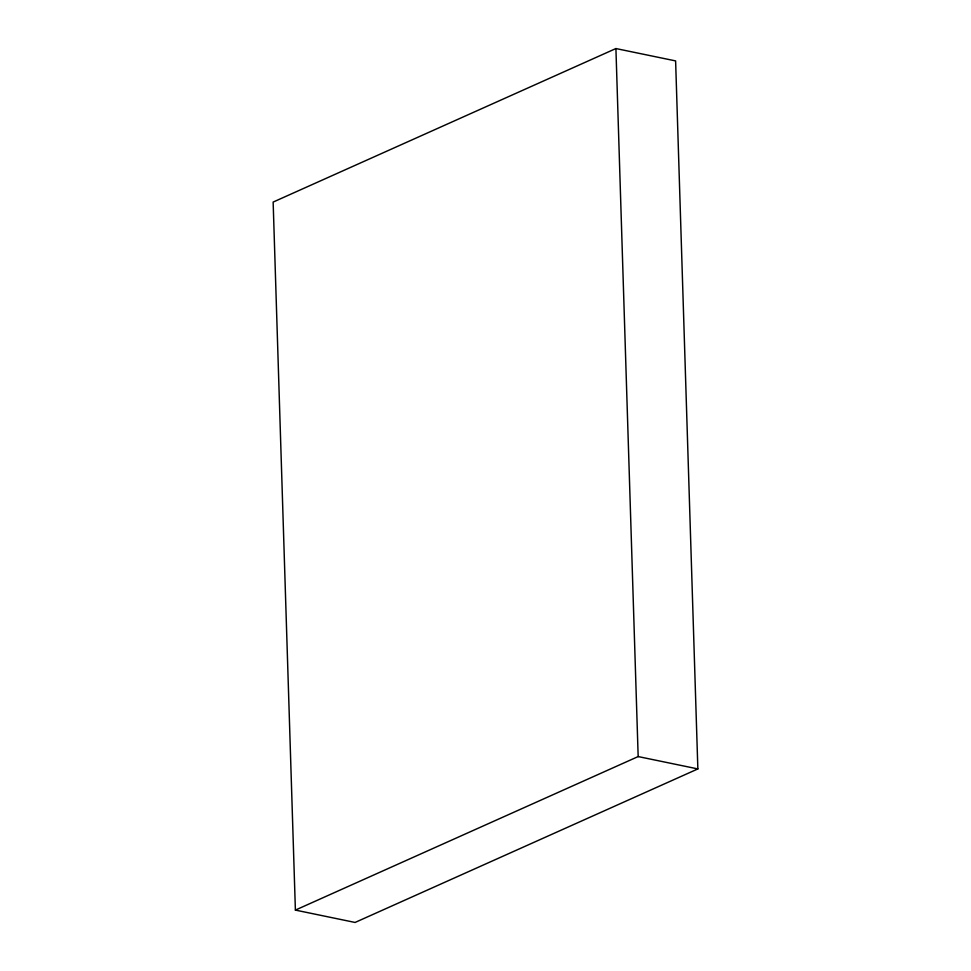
<?xml version="1.0" encoding="UTF-8"?>
<svg xmlns="http://www.w3.org/2000/svg" width="971" height="971" viewBox="0 0 971 971"><rect width="100%" height="100%" fill="white"/><g stroke="black" fill="none" stroke-linecap="round" stroke-linejoin="round"><path stroke-width="1.46" d="M615.917 48.55L273.142 202.077L295.39 910.094L355.083 922.45L697.858 768.923L675.61 60.906L615.917 48.55L638.165 756.567L295.39 910.094M638.165 756.567L697.858 768.923"/></g></svg>
